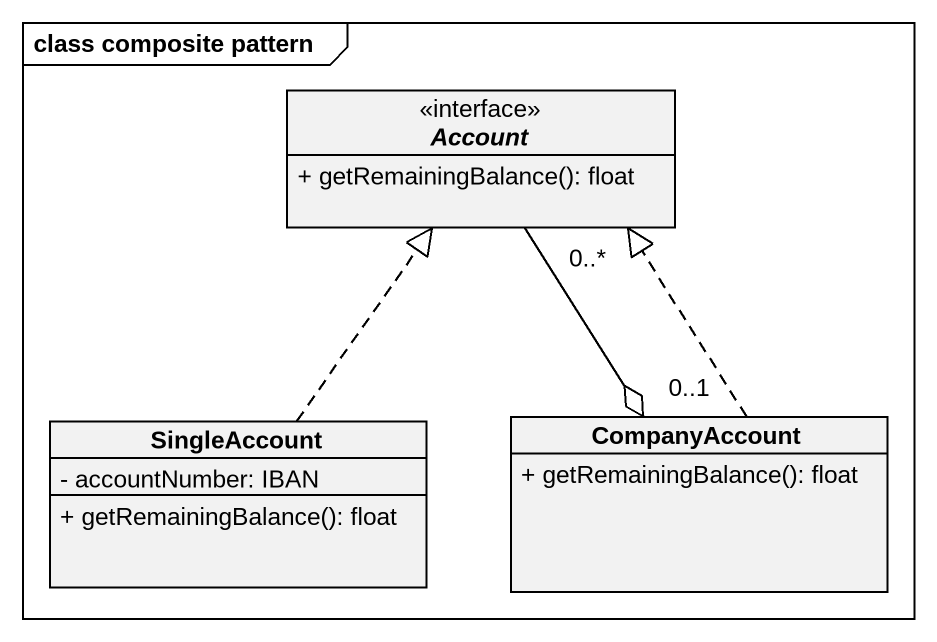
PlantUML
@startuml
mainframe class composite pattern
hide circle
hide empty members
skinparam classAttributeIconSize 0
interface Account <<interface>> {
  + getRemainingBalance(): float
}
class SingleAccount {
  - accountNumber: IBAN
  + getRemainingBalance(): float
}
class CompanyAccount {
  + getRemainingBalance(): float
}
Account "0..*" --o "0..1" CompanyAccount
SingleAccount .up.|> Account
CompanyAccount .up.|> Account
@enduml
